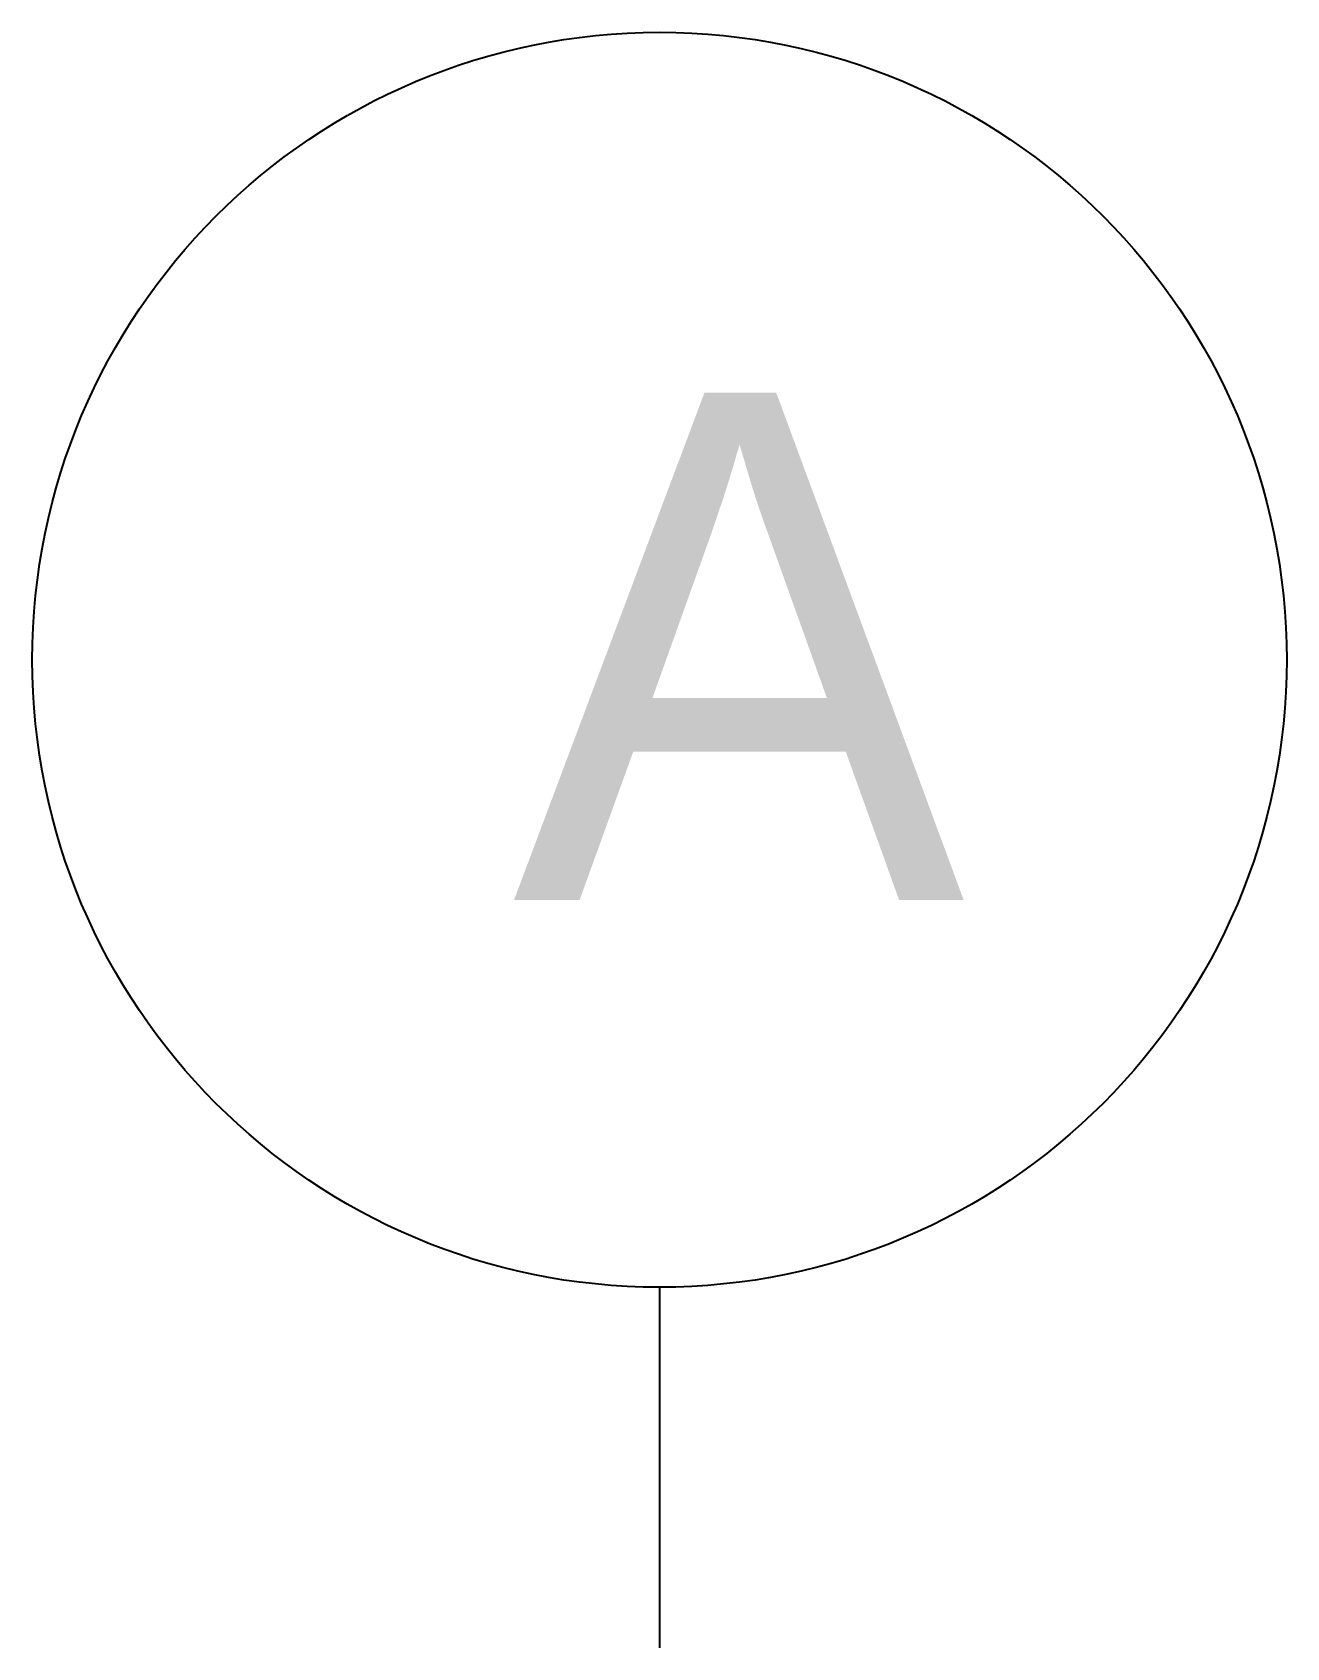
# Model space of a CAD drawing. Header units: metres. Extents: x 365 to 835, y 240 to 845.
import ezdxf

# ---------------------------------------------------------------- set-up
doc = ezdxf.new("R2010")
doc.units = ezdxf.units.M

msp = doc.modelspace()

# ---------------------------------------------------------------- linework, layer by layer
msp.add_line((600, 375), (600, 240))
msp.add_circle((600, 610), 235)

# ---------------------------------------------------------------- texts
msp.add_text('A', height=190).set_placement((545, 520))

doc.saveas('drawing.dxf')
